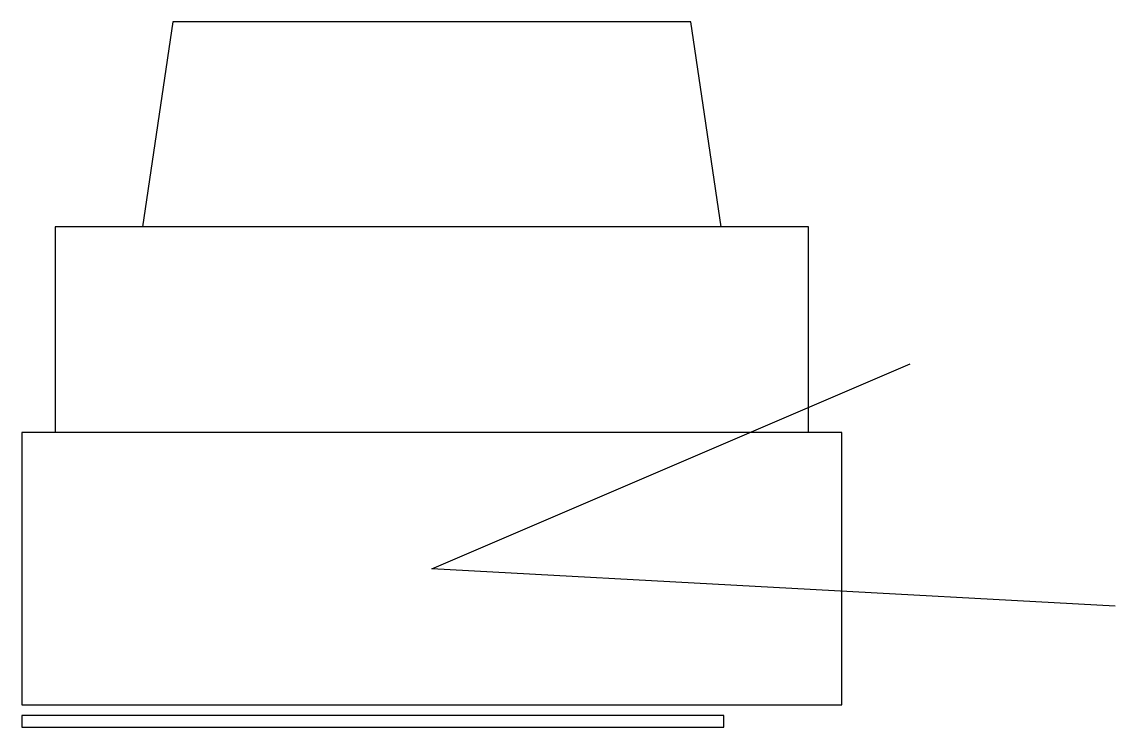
# Model space of a CAD drawing. Extents: x -23.04 to -22.24, y 25.265 to 25.781.
import ezdxf

# ---------------------------------------------------------------- set-up
doc = ezdxf.new("R2010")
doc.units = 0
doc.header["$MEASUREMENT"] = 0
doc.layers.add('A-MOBILIA', color=2, linetype='CONTINUOUS')

msp = doc.modelspace()

# ---------------------------------------------------------------- linework, layer by layer
at = {"layer": 'A-MOBILIA'}
for points in [[(-22.52857, 25.63094), (-22.55086, 25.78094), (-22.92987, 25.78094), (-22.95216, 25.63094)], [(-22.46469, 25.4803), (-22.46469, 25.63094), (-23.01604, 25.63094), (-23.01604, 25.4803)], [(-22.24036, 25.35318), (-22.74036, 25.38062), (-22.39036, 25.53062)]]:
    msp.add_lwpolyline(points, dxfattribs=at)
for points in [[(-22.44036, 25.28094), (-22.44036, 25.4803), (-23.04036, 25.4803), (-23.04036, 25.28094)], [(-22.52677, 25.26462), (-22.52677, 25.27309), (-23.04036, 25.27309), (-23.04036, 25.26462)]]:
    msp.add_lwpolyline(points, close=True, dxfattribs=at)

doc.saveas('drawing.dxf')
